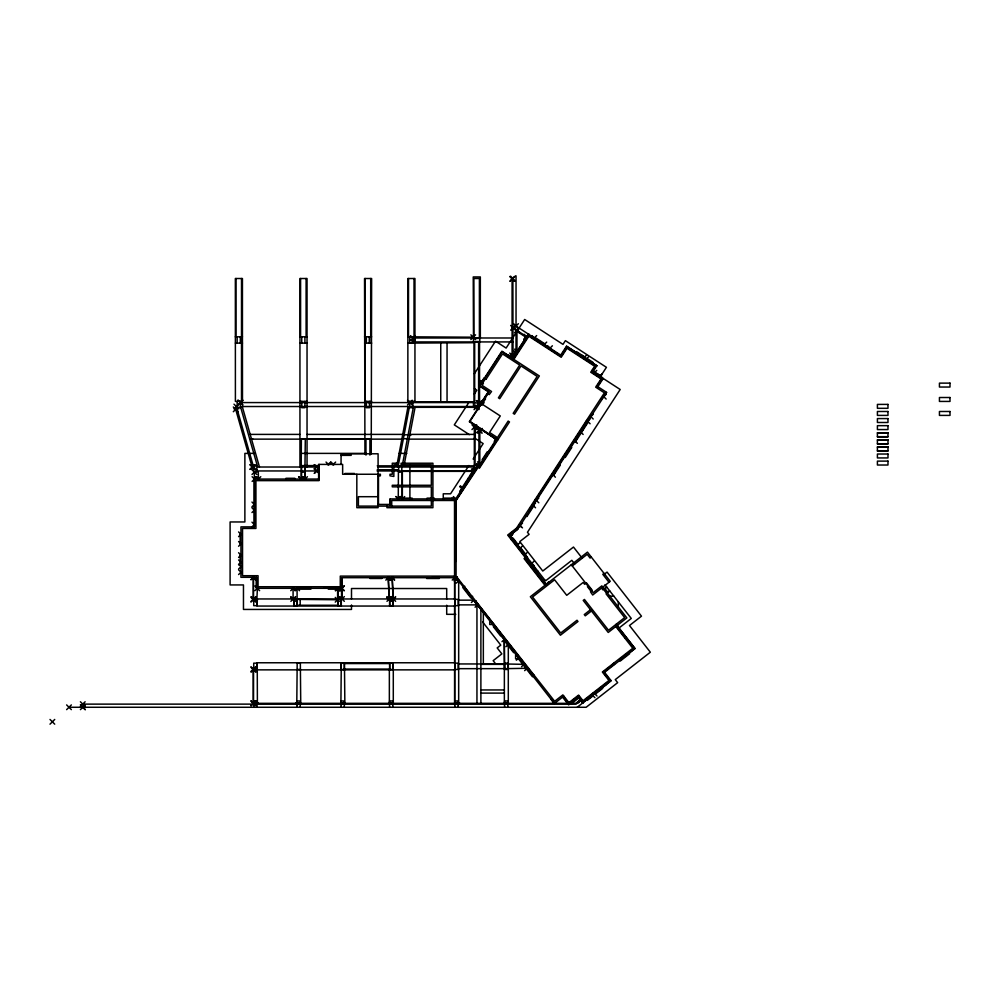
<?xml version="1.0" encoding="UTF-8"?>
<svg xmlns="http://www.w3.org/2000/svg" width="1000" height="1000" viewBox="0 0 1000 1000"><rect width="100%" height="100%" fill="white"/><g stroke="black" fill="none" stroke-linecap="round" stroke-linejoin="round"><path stroke-width="1.5" d="M235.987 336.8L235.987 278.512M241.5 401.4L241.513 278.512M256.5 588.325L256.462 577.3L240.938 577.3L240.963 526.875L254.35 526.875L254.338 479.075L319.025 479.062L319.012 464.425L319.012 479.95M300.587 336.8L300.587 278.512M306.1 336.8L306.1 278.512M256.475 577.288L256.462 588.325L341.863 588.312L341.85 577.688L456.087 577.688L457.325 576.712M365.175 401.4L365.175 278.512M370.7 336.8L370.7 278.512M456.075 498.925L390.15 498.925L390.138 504.438L378.088 504.438M408.5 336.8L408.512 278.512M414.025 278.512L414.025 337.987M307.038 467.013L307.038 278.512L299.938 278.512L299.95 467.013M364.938 453.963L364.538 278.512L371.625 278.512L371.238 453.963M304.913 470.95L305.312 438.738M408.025 406.525L396.775 465.838L377.238 465.838M398 467.013L409.487 406.525M402.013 467.013L413.488 406.525M474.35 373.75L495.513 341.175L506.112 348.062L524.675 319.488L562.987 344.375L565.4 340.662L606.425 367.312L600.375 376.625M468.488 403.038L454.312 424.875L469.363 434.65M474.338 394.038L476.838 390.188L474.525 388.688M482.713 382.962L485.375 378.862M517.375 330.712L519.1 328.075M484.375 378.225L486.037 379.288L502.512 353.913L519.688 365.062L498.413 397.837L499.738 398.688L521.013 365.925L537.163 376.413L513.188 413.35L514.5 414.2L539.35 375.95L502.038 351.75L479.9 385.838L489.15 391.838L469.85 421.562L497.9 439.775M482.537 401.725L485.538 397.125M482.05 404.225L485.575 398.787M528.35 334.075L512.475 358.525L528.362 334.062M513.025 358.85L528.55 334.938L560.925 355.962L566.763 346.975L595.962 365.938L592.05 371.95L602.362 378.65L597.337 386.375M513.288 359.025L528.638 335.375L561.013 356.4L566.85 347.413L595.525 366.037L591.613 372.05L601.925 378.738L597.075 386.2M513.812 359.375L528.825 336.25L561.2 357.262L567.038 348.288L594.65 366.213L590.75 372.225L601.05 378.925L595.688 387.175L604.412 392.837L516.538 528.15L507.7 535.05L525.312 557.587L524.062 558.562L544.975 585.312M534.2 338.812L535.062 337.488L545.1 344.012L544.25 345.337L539.225 342.075M468.95 465.487L450.562 493.8L443.263 493.8L443.263 498.925M473.125 459.05L483.162 443.6L474.375 437.9M474.75 468.188L462.062 487.713L463.387 488.575M465.975 482.85L469.363 477.65M470.9 475.275L475.275 468.537L473 472.612M455.725 498.925L477.625 465.2L479.6 466.5M465.062 486L468.6 480.55M471 476.863L474.375 471.65M482.625 460.112L487.863 452.05M477.6 465.25L478.9 466.138L496.575 438.913M497.113 439.25L479.137 466.938L477.812 466.075L456.087 499.538L455.138 499.538L455.138 561.925M497.375 439.425L479.225 467.375L477.9 466.512L456.25 499.85L455.462 499.85L455.462 561.925M575.65 352.95L576.5 351.637L584.562 356.863L583.7 358.188M585.95 359.65L586.812 358.325L592.888 362.275L592.05 363.562M516.038 275.825L516.038 326.075L560.725 355.1L566.562 346.112L596.825 365.75L592.913 371.775L594.388 372.738L593.987 373.375M593.975 373.4L594.825 372.088L601.575 376.463L600.712 377.775M600.913 377.475L603.225 378.475L597.863 386.725M535.65 499.888L586.962 420.863L580.138 431.662M530.2 508.562L532.513 505L533.837 505.863L526.888 516.562L525.562 515.7M557.35 466.75L558.987 464.237M565.55 454.125L567.987 450.363M576.062 437.938L574.362 440.55L575.688 441.413L588.4 421.825M587.225 421.037L535.913 500.05L538.8 502.775M596.55 385.863L606.587 392.375L517.712 529.237L509.9 535.337L510.65 536.3M526.35 516.213L527.9 513.837M529.438 511.463L530.988 509.087M579.4 434.538L587.1 422.675M560.3 465.1L553.787 475.138L552.463 474.275M462.25 488.875L464.538 485.65M603.775 396.688L606.575 392.388M234 408.888L242.688 400.225M238.113 404.95L242.838 400.225M233.312 411.725L238.038 407M249.725 469.387L254.45 464.663M251.213 469.387L255.95 464.663M251.975 474.5L256.85 469.775M252.125 481.438L256.85 476.712M257.8 479.55L260.788 476.712M410.475 340.35L415.2 335.625M411.425 343.35L415.2 339.562M251.975 506.8L254.812 503.963M251.975 512.55L254.812 509.712M50 724.175L54.725 719.45M238.588 536.65L241.425 533.825M66.625 709.638L71.35 704.912M251.975 526.888L254.812 524.05M300.512 479.55L303.488 476.712M314.288 469.387L319.15 464.663M304.45 479.55L307.425 476.712M238.588 546.263L241.425 543.425M80.4 706.488L85.125 701.762M314.288 473.325L319.012 468.6M314.425 473.325L319.15 468.6M80.4 709.638L85.288 704.912M509.725 281.275L514.45 276.55M510.513 280.875L515.237 276.15M327.912 464.888L330.75 462.062M238.588 557.45L241.425 554.612M332.8 464.888L335.637 462.062M238.588 564.7L241.425 561.862M238.588 569.025L241.425 566.2M470.875 339.562L475.6 334.837M407.475 404.95L412.2 400.225M238.588 574.55L241.425 571.712M250.963 579.663L253.8 576.825M251.112 579.663L253.95 576.825M255.05 579.663L256.938 577.775M510.662 330.15L515.388 325.425M513.663 328.438L518.387 323.713M254.9 590.688L257.738 587.863M514.6 332.713L519.338 327.987M251.112 601.325L255.837 596.6M250.963 602.112L255.688 597.388M524.1 338.975L528.837 334.25M524.263 339.087L529 334.363M523.85 339.75L528.575 335.025M479.35 384.675L482.188 381.838M510.675 356.875L514.45 353.088M514.6 353.85L518.387 350.062M511.613 357.388L515.388 353.6M513.663 355.412L518.4 350.688M533.825 338.413L536.663 335.575M290.725 590.688L293.712 587.863M478.137 403.45L480.037 401.562M477.188 405.337L481.912 400.613M474.438 408.888L478.225 405.1M474.075 409.675L478.8 404.95M294.812 590.688L297.65 587.863M543.875 344.938L546.7 342.1M290.875 601.325L295.6 596.6M293.562 599.275L295.462 597.388M397.788 499.4L400.625 496.562M397.938 499.4L400.775 496.562M549.55 348.625L552.388 345.788M401.725 499.4L404.712 496.562M471.962 429.562L476.688 424.837M476.575 432.65L480.35 428.875M477.475 433.15L482.2 428.425M250.963 671.438L255.688 666.712M251.112 672.225L255.837 667.5M335.25 590.688L337.137 588.8M335.7 590.688L337.587 588.8M339.188 590.688L343.913 585.962M339.637 590.688L344.363 585.962M495.062 439.975L496.637 438.387M494.212 441.287L496.1 439.4M335.25 602.112L339.975 597.388M339.637 601.325L344.363 596.6M583.663 358L586.487 355.163M472.638 469.387L474.525 467.488M477.475 466.55L482.2 461.825M478.45 466.55L481.3 463.713M471.413 473.713L473.3 471.825M585.913 359.462L588.75 356.625M460.35 490.5L462.25 488.612M459.875 491.238L462.725 488.4M455.25 499.4L457.15 497.5M250.963 705.7L255.688 700.975M251.112 705.7L255.837 700.975M256.4 704.6L258.288 702.712M385.812 580.15L388.8 577.312M593.925 373.212L596.763 370.375M389.75 579.963L392.587 577.125L389.888 579.963M386.962 601.325L391.7 596.6M389.7 599.275L391.587 597.388M390.913 601.325L395.637 596.6M393.638 599.275L395.525 597.388M601.425 399.05L606.15 394.325M296.562 704.6L298.463 702.712M588.475 419L593.2 414.275M587.275 421.863L590.112 419.025M580.312 432.575L583.15 429.738M572.663 443.35L577.388 438.625M550.662 477.2L555.4 472.475M452.225 580.062L455.213 577.225M454.3 580.8L457.137 577.962M454.338 580.862L457.425 577.938L455.588 579.9M534.075 502.775L538.8 498.05M532.7 505.9L535.538 503.062M456.163 583.2L459.15 580.363M340.688 704.6L342.575 702.712M518.713 526.925L522.537 523.088M509.663 536.125L512.513 533.288M509.862 536.763L511.75 534.875M509.913 536.825L511.8 534.938M510.2 536.8L513.05 533.975M517.05 545.562L519.888 542.725M519.587 548.812L522.425 545.988M471.4 602.513L474.237 599.675M524.538 555.15L527.375 552.312M475.087 607.238L477.925 604.4M389.125 704.6L391.012 702.712M531.35 563.875L534.188 561.038M545.725 584.825L548.562 581.987M502 641.675L504.837 638.837M505.938 646.712L507.825 644.825M454.513 704.6L456.4 702.712M457.663 704.6L459.55 702.712M516.35 660.225L519.188 657.387M517.587 659.262L519.475 657.362M521.55 666.712L523.438 664.825M524.637 670.65L526.525 668.763M504.137 704.6L506.025 702.712M577.938 702.225L580.775 699.388M578.425 702.837L581.25 700M590.175 697.663L593.013 694.825M592.288 696.012L597.013 691.287M604.25 588.987L606.725 587.05L603.013 589.938L601.562 588.075L592.688 595.013L590.5 591.825L592.35 590.388L586.425 582.812M607.25 592.837L609.725 590.887L606.025 593.787L624.65 617.625L608.513 630.237L584.45 599.45L583.212 600.413L608.237 632.45L626.862 617.9L601.825 585.875L593.138 592.675L571.325 564.725M516.925 528.65L508.587 535.163L526.188 557.7L524.95 558.663L545.462 584.925M517.163 528.875L509.025 535.225L526.638 557.75L525.388 558.725L545.712 584.725M511.325 539.725L513.188 538.263L518.138 544.6L516.9 545.575M464.787 586.287L462.925 587.737L470.775 597.8L472.638 596.337M524.388 555.163L525.638 554.188L520.688 547.863L519.45 548.825L521.912 552M475.1 602.013L476.337 601.05M530.462 564.462L531.812 563.4M535.875 572.425L537.737 570.975M542.7 581.587L544.763 579.975M494.75 625.55L493.338 626.663L500.7 636.087M572.275 565.975L587.175 554.338L590.087 558.062L591.325 557.087M507.525 642.262L506.275 643.238L513.65 652.663L514.9 651.7M585.938 583.2L584.575 584.25L583.175 582.45L566.725 595.312L554.6 579.788L532.562 597L560.688 633.013L577.013 620.25L577.987 621.5L560.413 635.225L530.35 596.737L587.45 552.125L610.237 581.3L602.788 587.125M604.038 573.362L602.788 574.325L609 582.275M603.787 574.65L607.05 572.1L641.475 616.163L629.487 625.525L650.337 652.212L615.262 679.613L617.65 682.663L586.15 707.275L68.987 707.275M519.338 657.375L518.088 658.35L532.475 676.75L534.338 675.288M590.487 609.725L584.275 614.575L585.25 615.825L591.45 610.975M618.975 628.05L631.275 618.45L604.975 584.812M624.788 638.013L626.025 637.05M456.062 577.688L554.375 703.512L563.825 696.137M614.05 663.688L603.25 672.125L609.85 680.575L582.913 701.625L578.5 695.975L568.812 703.538L563.325 696.525M607.062 669.362L609.425 667.513M620.35 658.975L622.7 657.138M625.062 655.288L627.425 653.45M614.25 663.938L603.7 672.188L610.288 680.625L582.85 702.062L578.438 696.413L568.763 703.975L563.088 696.712M620.138 661.137L629.575 653.775L628.6 652.525M572.212 701.075L574.325 699.425M582.737 702.962L578.312 697.312L568.638 704.875L562.562 697.113M580.3 699.85L575.837 703.337L257.262 703.337M580.788 700.475L576.112 704.125L82.762 704.125M582.6 702.763L611.025 680.55M577.2 707.275L611.163 680.75L604.562 672.3L605.175 671.825L604.562 672.3L635 648.525L616.075 624.338M594.75 693.775L601.237 688.7M602.712 688.35L595.138 694.262L593.35 692.663M629.075 653.15L634.987 648.538L617.038 625.575M602.212 687.725L605.975 684.8M576.912 698.4L578.325 697.312M414.95 401.4L407.863 401.4L407.863 278.512L414.95 278.512L414.95 401.4L412.987 401.788L474.038 401.788L474.038 342.713L407.863 343.113M458.675 668.675L504.6 668.65M504.363 668.675L527 668.288M473.25 338.375L480.337 338.375L480.337 276.938L473.237 276.938L473.488 341.538L479.8 341.538L479.787 338.375M257.013 598.962L455.125 598.962L455.125 606.05L257.013 606.05L257.4 598.962M256.863 599.75L257.4 588.138M257.262 669.075L257.4 703.337M235.35 336.8L242.438 336.8L242.488 401.4L235.4 401.4L235.35 278.512L242.438 278.512L242.438 336.8M299.95 336.8L307.038 336.8M364.538 336.8L371.625 336.8M407.863 336.8L473.25 337.2M412.837 337.987L513.025 337.987M412.837 341.925L513.025 341.925M235.4 343.113L242.488 343.113M299.988 343.113L307.087 343.113M364.588 343.113L371.675 343.113M593.6 370.712L592.913 371.775L620.188 389.5L527.475 532.263L529.1 534.325L519.788 541.6L542.775 571.025L573.475 547.05L582.087 558.075M299.988 401.4L307.087 401.4M364.588 401.4L371.675 401.4M240.325 402.575L474.675 402.575L474.675 341.925M476.8 406.525L240.463 406.525L257.675 467.013L316.788 467.013M476.438 407.312L415.087 407.312L403.988 465.838L474.325 465.838L474.325 427.2M877.412 432.95L887.975 432.95M250.175 434.4L299.95 434.4M307.038 434.4L402.738 434.4M409.95 434.4L474.325 434.4M404.113 434.8L411.225 434.8M877.412 436.675L887.975 436.675M249.625 438.738L252.675 438.738M403.375 438.738L407.375 438.738M251.525 439.137L401.838 439.137M409.05 439.137L474.325 439.137M877.412 440.05L887.975 440.05M877.412 443.762L887.975 443.762M877.412 447.137L887.975 447.137M877.412 450.85L887.975 450.85M254.213 453.387L244.875 453.387L244.875 521.962L230.1 521.962L230.1 584.938L243.463 584.938L243.463 609.438L351.5 609.438L351.5 604.963M300.925 453.387L366.312 453.387M399.012 453.387L406.788 453.387M341.062 455.363L351.15 455.363L351.15 453.787M328.387 463.625L333.275 463.625M480.262 465.213L474.175 465.213L474.188 470.825M318.612 465.6L301.6 465.6L301.6 479.075M301.762 465.838L304.913 465.838L304.913 479.075M377.713 467.013L475 467.013M377.225 469.775L398.413 469.775L398.263 498.925M316.788 470.962L258.275 470.95L258.425 479.075M377.075 470.95L473.888 470.95M473.775 471.35L402.35 471.35L402.35 498.925M301.762 472.137L304.913 472.137M344.925 473.475L354.538 473.475M378.1 475.825L380.387 475.825L380.387 474.25L342.638 474.263L342.65 464.412L318.612 464.412L318.612 479.075M319.025 480.637L255.925 480.637L255.925 528.45L242.537 528.45L242.537 575.712L258.05 575.712L258.05 586.737L340.288 586.737L340.288 576.112L454.513 576.112M378.1 496.7L358.4 496.7L358.4 506.112L431.35 506.112L431.35 486.85L392.275 486.85L392.275 485.275L431.35 485.275L431.35 464.8L401.1 464.8L401.1 463.225L432.925 463.225L432.925 507.688L386.925 507.688L386.925 506.112M454.513 500.487L391.725 500.487L391.725 506M241.737 534.288L240.162 534.288L240.162 543.9L241.737 543.9M241.737 555.087L240.162 555.087L240.162 562.337L241.737 562.337M369.975 578.488L381.95 578.488M426.613 578.488L439.375 578.488M323.738 587.537L339.025 587.537L339.025 589.113L328.3 589.113L328.3 587.537M602.362 587.675L603.225 587.675M609.35 596.163L613.85 596.163M454.975 599.362L458.137 599.362L458.137 605.662L454.975 605.662M297.038 605.662L293.888 605.662L293.888 599.362L338.125 599.75M458.675 600.15L473.762 600.15M458.675 604.875L477.45 604.875M338.125 605.262L297.038 605.262L297.038 599.75M455.8 614.325L446.7 614.325L446.7 605.212M494.087 624.5L489.725 624.5L489.725 619.987M519.475 658.85L515.6 658.85L515.6 653.888M297.188 662.763L257.013 662.775L257.013 669.862L455.125 669.862L455.125 662.775L297.188 662.763L296.788 703.337M297.038 663.162L300.188 663.162M454.975 663.162L458.137 663.162L458.137 669.463L454.975 669.463M344.3 663.562L389.6 663.562M458.675 663.95L504.6 663.975M480.712 664.35L504.613 664.35M523.925 664.35L504.363 663.95M504.613 668.288L504.212 639.312M344.3 669.075L389.2 669.075M454.588 669.075L454.588 703.337M297.038 669.463L300.188 669.463M480.887 689.95L504.363 689.95M480.887 693.1L504.363 693.1M592.45 362.938L596.825 365.763M577.312 352.912L579.612 354.4M581.912 355.9L584.225 357.4M566.438 346.3L596.7 365.95M594.487 372.612L600.1 376.262M595.1 374.137L597.337 375.588M554.612 352.075L558.387 354.513M512.875 327.788L526.638 336.725M526.213 337.388L516.025 330.775L516.025 353.05M508.088 354.725L513 357.925M512.7 358.188L501.912 351.2L479.35 385.95L488.6 391.95L469.288 421.688L496.25 439.412L470.25 421.688M507.225 356.05L509.688 357.65M586.438 420.525L587.875 421.475M486.037 379.275L484.05 378L481.388 382.1L483.375 383.375L482.1 385.363L491.538 391.5L489.237 394.6L487.25 393.325L482.013 401.388L484.012 402.663L482.762 404.575L500.275 415.95L489.55 432.463L497.438 437.587L508.162 421.075L509.487 421.938L479.412 468.237L478.088 467.388L456.087 500.487L456.087 576.112L554.663 701.3L562.863 694.887L568.925 702.65L578.6 695.088L583.013 700.738L608.962 680.462L602.362 672.025L632.788 648.263L615.913 626.65M570.438 446.6L571.763 447.463L565.237 457.5L563.913 456.637M488.65 452.562L487.325 451.712L482.1 459.762L483.413 460.625M535.125 499.538L536.438 500.4M470.375 474.925L471.688 475.788M468.113 478.4L469.438 479.25M477.612 465.213L479.375 466.362M510.513 276.15L515.237 280.875M509.725 276.55L514.45 281.275M584.025 356.625L586.85 359.462M581.763 355.163L586.487 359.888M597.55 373.963L602.275 378.688M592.038 370.375L594.875 373.212M603.325 396.213L606.15 399.05M547.663 345.788L552.388 350.513M543.875 343.988L546.7 346.825M531.938 335.575L534.775 338.413M513.663 323.713L518.387 328.438M524.1 334.25L527.112 337.188M523.85 335.025L526.675 337.85M514.6 327.987L519.338 332.713M510.662 325.425L515.388 330.15M590.363 416.163L593.2 419M587.275 420.925L590.112 423.762M514.6 349.125L517.438 351.95M513.663 350.688L516.5 353.525M510.662 353.6L514.45 357.388M509.725 353.088L514.45 357.812M580.312 431.625L583.15 434.462M470.875 334.837L475.6 339.562M574.55 440.513L577.388 443.35M574.175 440.6L576.062 442.488M481.012 381.025L482.9 382.912M479.35 379.95L482.188 382.788M552.562 474.375L555.4 477.2M477.188 400.613L481.912 405.337M476.25 400.613L479.087 403.45M410.475 335.625L415.2 340.35M410.475 339.562L413.312 342.4M475.387 405.1L479.162 408.888M474.075 404.95L478.8 409.675M477.475 428.425L482.2 433.15M476.575 427.925L481.3 432.65M471.962 424.837L476.688 429.562M532.7 504.963L535.538 507.788M477.475 461.825L480.312 464.663M478.462 465.6L476.575 463.713L479.4 466.55M407.475 400.225L412.2 404.95M472.512 468.6L474.412 470.487M471.413 468.988L473.3 470.875M519.7 524.975L522.487 527.875M519.325 525.062L521.175 527.025M616.55 624.8L618.438 626.688M461.688 486.637L463.575 488.525M460.35 485.775L462.25 487.663M509.263 534.913L513.05 538.7M515.163 542.725L519.888 547.45M517.7 545.988L522.425 550.712M524.538 554.2L527.375 557.038M529.462 561.038L534.188 565.763M543.837 581.987L546.675 584.825M453.363 496.562L456.2 499.4M399.837 496.562L402.825 499.4M594.188 693.175L597.013 696.012M396.05 496.562L398.888 499.4M395.9 496.562L398.738 499.4M592.075 694.825L594.913 697.663M577.938 697.5L583.15 702.837M456.188 577.962L458.075 579.85L455.288 577.087M456.163 578.462L461.037 583.2M454.263 577.225L457.1 580.062M454.113 577.225L456.95 580.062M471.4 597.788L475.175 601.562M475.087 602.513L479.812 607.238M330.9 462.062L333.738 464.888M502 636.95L506.725 641.675M326.025 462.062L328.862 464.888M505.938 641.988L507.825 643.888M516.35 655.5L521.075 660.225M314.425 464.663L319.15 469.387M314.288 464.663L319.012 469.387M314.425 468.6L319.15 473.325M314.288 468.6L319.012 473.325M238.113 400.225L242.838 404.95M237.963 400.225L242.688 404.95M234 404.162L238.725 408.888M233.312 407L238.038 411.725M302.55 476.712L305.538 479.55M298.762 476.712L301.6 479.55M298.612 476.712L301.45 479.55M391.788 577.125L394.613 579.963M391.637 577.125L394.475 579.963M387.85 577.312L390.688 580.15M387.7 577.312L390.538 580.15M506.337 702.712L508.237 704.6M390.913 596.6L395.637 601.325M390.8 597.388L392.7 599.275M386.962 596.6L391.7 601.325M386.863 597.388L388.75 599.275M251.213 464.663L255.95 469.387M249.725 464.663L254.45 469.387M251.975 469.775L256.85 474.5M256.062 476.712L258.9 479.55M255.912 476.712L258.75 479.55M252.125 476.712L254.963 479.55M456.712 702.712L458.6 704.6M341.538 587.863L344.363 590.688M341.075 587.863L343.913 590.688M251.975 502.075L254.812 504.913M338.537 588.8L340.425 590.688M338.088 588.8L339.975 590.688M251.975 507.825L254.812 510.662M339.637 596.6L344.363 601.325M335.25 597.388L338.088 600.225M251.975 522.163L254.812 525M296.7 587.863L299.538 590.688M238.588 531.925L241.425 534.763M292.625 587.863L295.6 590.688M238.588 541.538L241.425 544.375M290.875 596.6L295.6 601.325M290.725 597.388L292.625 599.275M391.337 702.712L393.225 704.6M238.588 552.725L241.425 555.562M238.588 559.975L241.425 562.812M253 576.825L255.837 579.663M252.85 576.825L255.688 579.663M238.588 564.3L241.425 567.137M238.588 569.825L241.425 572.65M254.9 585.962L259.625 590.688M251.112 596.6L255.837 601.325M250.963 597.388L255.688 602.112M342.887 702.712L344.775 704.6M298.775 702.712L300.663 704.6M295.625 702.712L297.512 704.6M250.963 666.712L255.688 671.438M251.112 667.5L255.837 672.225M254.5 701.762L257.337 704.6M251.112 700.975L255.837 705.7M250.963 700.975L254.737 704.762M80.4 701.762L85.125 706.488M80.562 704.912L85.288 709.638M80.4 704.912L85.138 709.638M66.625 704.912L71.35 709.638M50 719.45L54.725 724.175M545.575 583.55L546.2 584.35M567.438 703.337L568.05 704.125M551.225 699.488L554.237 703.337M604.875 588.5L607.875 592.35M604.375 590.438L605.887 592.35M574.688 563.962L571.838 560.312L545.487 580.9L509.9 535.337L517.712 529.237L516.538 528.15M588.475 586.45L591 589.688M587.425 586.638L591.1 591.35M616.65 626.075L625.525 637.438M616.4 626.263L625.275 637.625M613.538 663.288L614.513 664.538M512.7 538.65L517.638 544.987M523.488 552.463L525.138 554.575M512.45 538.85L514.925 542.013M522.238 552.4L525.025 555.975M531.2 563.875L537.125 571.45M531.55 565.35L536.625 571.838M526.225 558.8L546.325 584.513M592.062 694.675L593.025 695.913L587.312 700.375L586.35 699.137M576.438 697.775L577.413 699.025L571.075 703.975L569.663 702.15M475.838 601.438L533.85 675.675M465.037 587.888L468.525 592.35M527 667.188L532.75 674.55M475.6 601.625L533.6 675.863M469.775 594.975L471.525 597.212M519.788 658.988L521.712 661.45M466.037 590.7L471.275 597.4M518.587 657.962L521.462 661.637M525.988 667.425L528.6 670.775M482.675 621.987L500.763 645.138L497.188 647.925L501.85 653.888L493.162 660.675L495.887 664.163M242.25 406.525L259.462 467.013M236.363 406.525L253.575 467.013M235.675 409.35L252.087 467.013M392.25 577.6L393.275 598.962M392.113 577.6L393.162 599.75M388.325 577.788L389.325 598.962M388.175 577.788L389.225 599.75M341.85 577.888L341.85 588.325M297.175 598.962L297.188 606.05L297.038 588.325M618.325 601.888L618.337 607.013M516.962 330.35L516.962 351.475M512.875 278.512L513.025 355.962M512.087 278.913L512.087 355.45M508.3 644.35L508.3 703.337M507.75 707.275L507.75 700.975L504.6 700.975L504.6 707.275M504.363 639.312L504.363 703.337M483.338 612.587L483.338 664.35M480.887 703.337L480.887 609.263L476.95 604.225L476.95 703.337M479.837 430.788L479.837 464.175M479.55 341.925L479.55 402.975M479.4 337.987L479.4 278.512L473.888 278.512L473.888 337.987M478.938 430.288L478.938 466.075M478.612 341.925L478.612 402.975M475 465.513L475 427.738L474.787 438.738M458.675 580.837L458.675 703.337M458.125 707.275L458.137 700.975L454.975 700.975L454.975 707.275M454.738 577.7L454.738 703.337M454.513 498.913L454.588 599.75M454.588 605.262L454.588 663.562M453.237 499.712L453.237 498.137L443.988 498.137L443.988 499.712M452.025 498.137L452.025 499.712M447.05 342.713L447.05 401.788M446.7 599.15L446.7 588.525L351.5 588.525L351.5 598.987M440.75 342.713L440.75 401.788M434.3 499.712L434.3 498.137L427.05 498.137L427.05 499.712M412.837 336.8L412.837 343.113M412.837 401.4L412.837 407.7L409.675 407.7L409.675 401.4M412.163 499.712L412.163 498.137L402.55 498.137L402.55 499.712M409.9 465.525L409.9 498.925M409.688 336.8L409.675 343.113M402.2 470.95L402.2 498.925M393.288 669.862L393.288 703.337M392.9 598.962L392.9 606.05M392.9 662.775L392.9 669.862M392.738 707.275L392.738 700.975L389.588 700.975L389.588 707.275M390.15 498.913L390.138 504.913M389.75 598.962L389.75 606.05M389.75 662.775L389.75 669.862M389.35 669.862L389.35 703.337M378.488 475.4L378.475 504.438M378.088 504.988L378.088 453.787L341.062 453.787L341.062 464.412M378.1 506.112L378.1 507.688L356.825 507.688L356.825 474.25M369.913 455.112L369.913 438.738L301.375 438.738L301.125 479.075M369.513 403.963L369.513 401.4L369.5 407.7L366.35 407.7L366.35 401.4M366.362 336.8L366.362 343.113M365.962 438.738L365.962 455.112M344.85 703.337L344.45 662.775M344.3 702.025L344.3 704.125M344.3 707.275L344.3 700.975L341.15 700.975L341.15 707.275M341.863 577.688L342 598.962M341.55 588.325L341.55 599.75M341.3 598.962L341.3 606.05M341.3 662.763L340.9 703.337M338.062 588.325L338.15 606.05M337.612 588.325L337.612 599.75M336.337 587.537L336.337 589.113M305.062 470.962L305.062 479.075M304.913 336.8L304.913 343.113M304.913 401.4L304.913 407.7L301.762 407.7L301.762 401.4M301.762 336.8L301.762 343.113M300.738 703.337L300.338 662.763M300.188 599.75L300.188 605.262M300.188 707.275L300.188 700.975L297.038 700.975L297.038 707.275M294.825 479.862L294.825 478.288L286 478.288L286 479.862M294.037 598.962L294.037 606.05M293.087 588.325L293.087 599.75M256.863 707.275L256.863 700.975L253.713 700.975L253.713 707.275M254.338 472.137L254.338 526.888M253.463 577.3L253.463 598.962M253.463 669.862L253.463 703.337M253.325 577.3L253.325 599.75M253.325 669.075L253.325 703.337M240.312 336.8L240.312 343.113M240.325 401.4L240.325 407.7L237.162 407.7L237.162 401.4M237.162 336.8L237.162 343.113M602.275 373.963L599.438 376.8L602.275 373.963M527.513 557.875L526.312 558.9L527.513 557.875M950 383.125L939.438 383.125L939.438 387.038L950 387.038L950 383.125M950 397.512L939.438 397.512L939.438 401.425L950 401.425L950 397.512M479.8 402.975L473.488 402.975L473.488 406.125L479.8 406.125L479.787 402.975M887.975 404.4L877.412 404.4L877.412 408.312L887.975 408.312L887.975 404.4M887.975 411.488L877.412 411.488L877.412 415.4L887.975 415.4L887.975 411.488M950 411.488L939.438 411.488L939.438 415.4L950 415.4L950 411.488M887.975 418.575L877.412 418.575L877.412 422.488L887.975 422.488L887.975 418.575M887.975 425.662L877.412 425.662L877.412 429.575L887.975 429.575L887.975 425.662M887.975 432.75L877.412 432.75L877.412 436.875L887.975 436.875L887.975 432.75M887.975 439.85L877.412 439.85L877.412 443.963L887.975 443.963L887.975 439.85M887.975 446.938L877.412 446.938L877.412 451.05L887.975 451.05L887.975 446.938M887.987 454.025L877.412 454.025L877.412 457.938L887.987 457.938L887.975 454.025M887.975 461.112L877.412 461.112L877.412 465.025L887.975 465.025L887.975 461.112M396.213 463.225L392.275 463.225L392.275 474.25L389.988 474.25L389.988 475.825L393.85 476.463L393.85 464.8L396.213 464.8L396.213 463.225M256.863 465.838L253.713 465.838L253.713 472.137L256.863 472.137L256.863 465.838M401.812 465.838L398.65 465.838L398.663 472.137L401.812 472.137L401.8 465.838M439.375 577.537L426.613 577.85L439.375 577.537M310.9 587.537L298.137 587.537L298.137 589.113L310.9 589.113L310.9 587.537M256.863 599.362L253.713 599.362L253.713 605.662L256.863 605.662L256.863 599.362M341.15 599.362L338 599.362L338 605.662L341.15 605.662L341.15 599.362M392.75 599.362L389.588 599.362L389.588 605.662L392.75 605.662L392.738 599.362M256.863 663.162L253.713 663.162L253.713 669.463L256.863 669.463L256.863 663.162M344.3 663.162L341.15 663.162L341.15 669.463L344.3 669.463L344.3 663.162M392.75 663.162L389.588 663.162L389.6 669.463L392.738 669.463L392.75 663.162M507.75 663.162L504.6 663.162L504.6 669.463L507.75 669.463L507.75 663.162M462.725 489.35L459.888 486.512L462.713 489.35M369.513 343.113L369.513 336.8L369.5 343.113"/></g></svg>
